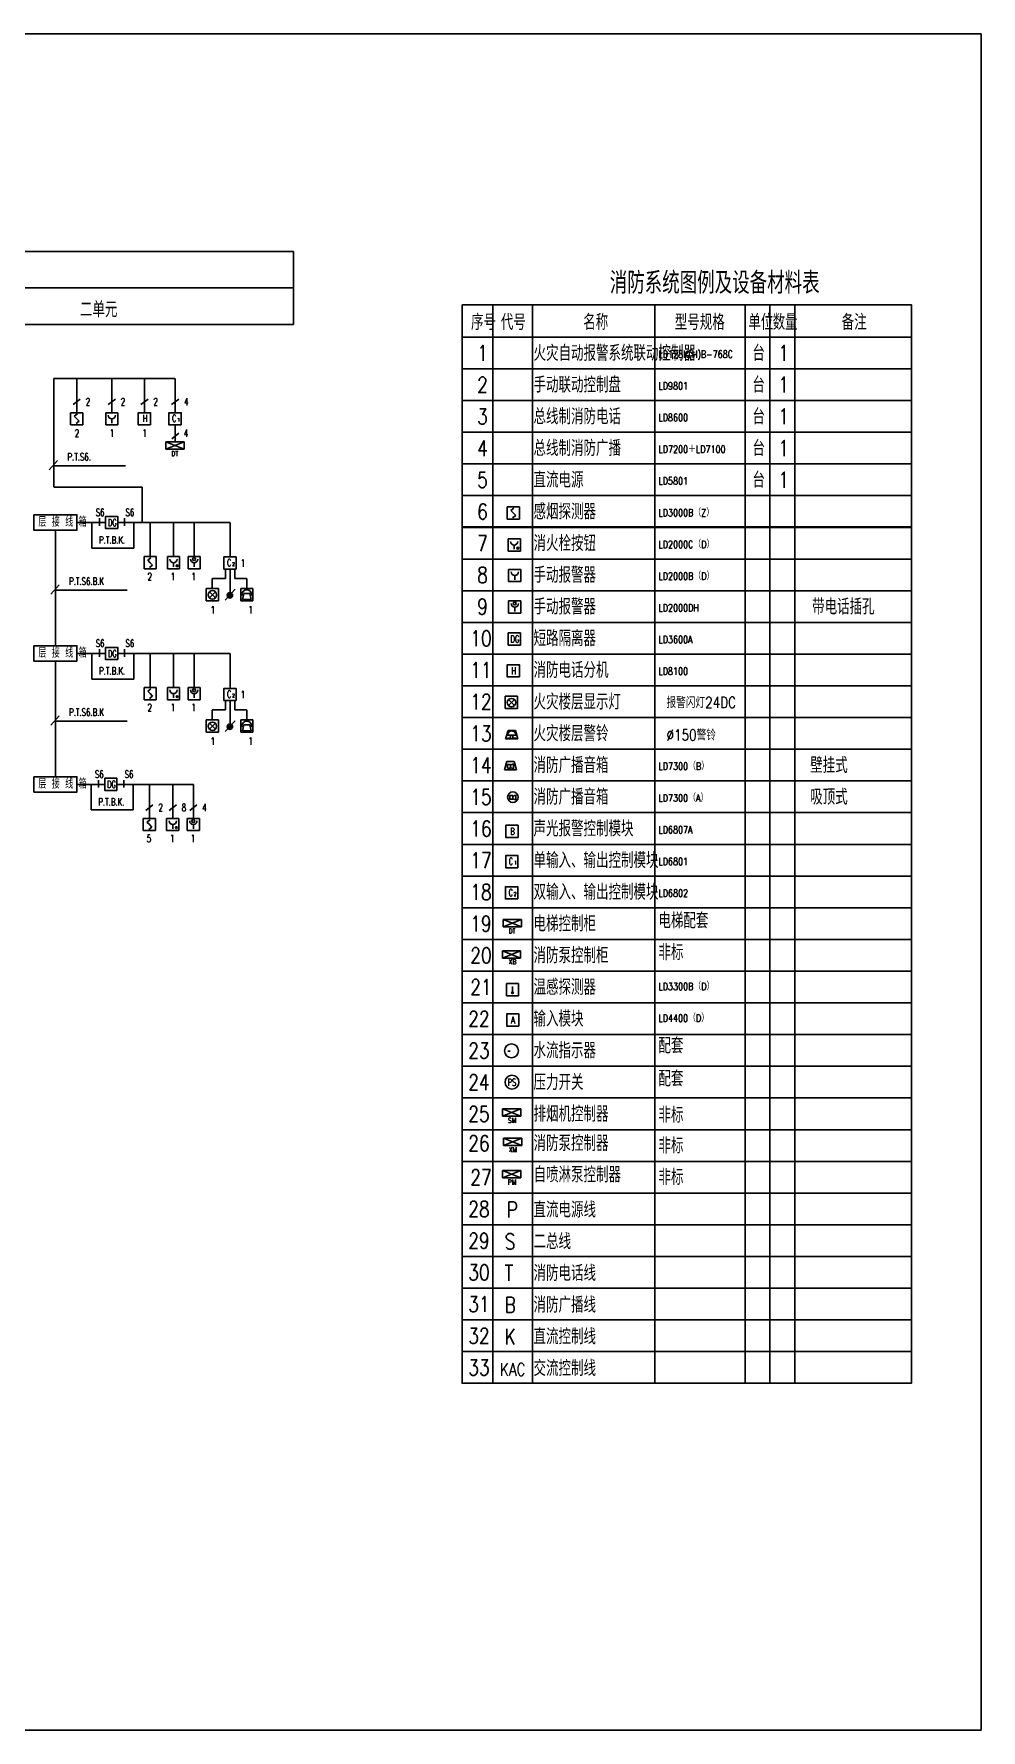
# Model space of a CAD drawing. Extents: x -170759 to 304867, y -311201 to 112352.
# Drawn here: x 98913 to 137744, y -194035 to -124480 of the extents above; entities that cross this region are included whole.
import ezdxf

# ---------------------------------------------------------------- set-up
doc = ezdxf.new("R2010")
doc.units = 0
doc.layers.get('0').update_dxf_attribs({"linetype": 'CONTINUOUS'})
for name, color, linetype in [('DL', 7, 'CONTINUOUS'), ('EQUIP', 3, 'CONTINUOUS'), ('图层1', 1, 'CONTINUOUS')]:
    doc.layers.add(name, color=color, linetype=linetype)
doc.styles.add('HZFS', font='txt.shx', dxfattribs={"width": 0.8, "bigfont": 'msi_fsx.shx'})
doc.styles.add('HZST', font='txt.shx', dxfattribs={"bigfont": 'hztxt.shx'})

# ---------------------------------------------------------------- blocks, each defined once
blk = doc.blocks.new('A$C662110C5')
at = {"layer": 'EQUIP', "color": 3}
blk.add_lwpolyline([(500, 0), (0, 0), (0, 500), (500, 500)], close=True, dxfattribs=at)
at = {"layer": 'EQUIP', "color": 3, "style": 'HZFS', "width": 0.7}
for s, height, p in [('C', 288, (125, 118)), ('2', 144, (339, 135))]:
    blk.add_text(s, height=height, dxfattribs=at).set_placement(p)
blk = doc.blocks.new('_LINKPT1')
blk.add_line((0, 0), (0, 0))
blk = doc.blocks.new('M_I6TMG')
for p, q in [((0.75, 0.6), (-0.75, 0.6)), ((-0.75, 0.6), (0.75, 0)), ((0.75, 0.6), (-0.75, 0)), ((-0.75, 0.6), (-0.75, 0)), ((-0.75, 0), (0.75, 0)), ((0.75, 0.6), (0.75, 0))]:
    blk.add_line(p, q)
at = {"xscale": 0.002, "yscale": 0.002, "zscale": 0.002}
for p in [(-0.75, 0.3), (0, 0.6), (0, 0), (0.75, 0.3)]:
    blk.add_blockref('_LINKPT1', p, dxfattribs=at)
at = {"width": 0.8, "flags": 9}
blk.add_attdef('A', (0, 0), '', height=0.00002, dxfattribs=at)
blk = doc.blocks.new('A$C6D6E0D9B')
at = {"layer": 'EQUIP', "xscale": 500, "yscale": 500, "zscale": 500}
blk.add_blockref('M_I6TMG', (375, 283), dxfattribs=at)
at = {"layer": 'EQUIP', "color": 3, "style": 'HZFS', "width": 0.7}
blk.add_text('DT', height=207.4, dxfattribs=at).set_placement((221, 0))
blk = doc.blocks.new('A$C236E5D10')
at = {"layer": 'EQUIP', "xscale": 500, "yscale": 500, "zscale": 500}
blk.add_blockref('M_I6TMG', (375, 253), dxfattribs=at)
at = {"layer": 'EQUIP', "color": 3, "style": 'HZFS', "width": 0.7}
blk.add_text('XB', height=207.4, dxfattribs=at).set_placement((258, 0))
blk = doc.blocks.new('A$C784D13D5')
at = {"layer": 'EQUIP', "color": 3}
blk.add_lwpolyline([(500, 0), (0, 0), (0, 500), (500, 500)], close=True, dxfattribs=at)
at = {"layer": 'EQUIP', "color": 3, "style": 'HZFS', "width": 0.7}
for s, height, p in [('C', 288, (125, 118)), ('1', 144, (339, 135))]:
    blk.add_text(s, height=height, dxfattribs=at).set_placement(p)
blk = doc.blocks.new('A$C4AB07BD7')
at = {"layer": 'EQUIP', "color": 3}
blk.add_lwpolyline([(500, 0), (0, 0), (0, 500), (500, 500)], close=True, dxfattribs=at)
at = {"layer": 'EQUIP', "color": 3, "style": 'HZFS', "width": 0.7}
blk.add_text('DG', height=288, dxfattribs=at).set_placement((94, 102))
blk = doc.blocks.new('M_I17LNN')
for p, q in [((0.5, 0.5), (-0.5, 0.5)), ((-0.5, 0.5), (-0.5, -0.5)), ((0, 0), (0, -0.35)), ((0.5, -0.5), (0.5, 0.5)), ((-0.5, -0.5), (0.5, -0.5))]:
    blk.add_line(p, q)
blk.add_arc((0, 0.3), 0.3, 180, 0)
for p in [(-0.5, 0), (0, 0.5), (0.5, 0), (0, -0.5)]:
    blk.add_blockref('_LINKPT1', p)
at = {"width": 0.8, "flags": 9}
blk.add_attdef('A', (0, 0), '', height=0.00002, dxfattribs=at)
blk = doc.blocks.new('A$C040471D3')
at = {"layer": 'EQUIP'}
blk.add_circle((396, 125), 37.5, dxfattribs=at)
for points in [[(363, 144), (428, 144), (358, 125), (433, 125)], [(363, 106), (428, 106), (358, 125), (433, 125)], [(377, 157), (414, 157), (363, 144), (428, 144)], [(377, 92), (414, 92), (363, 106), (428, 106)], [(396, 162), (396, 162), (377, 157), (414, 157)], [(396, 87), (396, 87), (377, 92), (414, 92)]]:
    blk.add_solid(points, dxfattribs=at)
at = {"layer": 'EQUIP', "xscale": 500, "yscale": 500, "zscale": 500}
blk.add_blockref('M_I17LNN', (250, 250), dxfattribs=at)
blk = doc.blocks.new('M_I21DXI')
for p, q in [((-0.3, 0.7), (-0.5, 0)), ((-0.5, 0), (0.5, 0)), ((0.3, 0.7), (-0.3, 0.7)), ((-0.25, 0.45), (-0.25, 0.15)), ((0, 0.45), (-0.25, 0.45)), ((-0.25, 0.15), (0, 0.15)), ((0, 0.4), (0.25, 0.5)), ((0, 0.15), (0, 0.45)), ((0.25, 0.1), (0, 0.2)), ((0.25, 0.5), (0.25, 0.1)), ((0.5, 0), (0.3, 0.7))]:
    blk.add_line(p, q)
for p in [(-0.4, 0.35), (0, 0.7), (0, 0), (0.4, 0.35)]:
    blk.add_blockref('_LINKPT1', p)
at = {"width": 0.8, "flags": 9}
blk.add_attdef('A', (0, 0), '', height=0.00002, dxfattribs=at)
blk = doc.blocks.new('A$C741E2387')
at = {"layer": 'EQUIP', "color": 3}
blk.add_lwpolyline([(500, 0), (0, 0), (0, 500), (500, 500)], close=True, dxfattribs=at)
at = {"layer": 'EQUIP', "color": 3, "style": 'HZFS', "width": 0.7}
blk.add_text('B', height=288, dxfattribs=at).set_placement((176, 106))
blk = doc.blocks.new('A$C07C70B92')
at = {"layer": 'EQUIP'}
for p, q in [((90, 278), (90, 128)), ((215, 278), (90, 278)), ((90, 128), (215, 128)), ((215, 253), (340, 303)), ((215, 128), (215, 278)), ((340, 103), (215, 153)), ((340, 303), (340, 103))]:
    blk.add_line(p, q, dxfattribs=at)
at = {"layer": 'EQUIP', "color": 3}
blk.add_circle((216, 216), 216, dxfattribs=at)
blk = doc.blocks.new('A$C42C709AE')
at = {"layer": 'EQUIP', "color": 3}
blk.add_circle((247, 395), 58.2, dxfattribs=at)
at = {"layer": 'EQUIP', "xscale": 500, "yscale": 500, "zscale": 500}
blk.add_blockref('M_I17LNN', (250, 250), dxfattribs=at)
blk = doc.blocks.new('M_I14YDH')
for p, q in [((0.5, 0.5), (-0.5, 0.5)), ((-0.5, 0.5), (-0.5, -0.5)), ((-0.2, 0.2), (0.05, 0.4)), ((0, 0), (-0.2, 0.2)), ((0, 0), (0.2, -0.2)), ((0.5, -0.5), (0.5, 0.5)), ((-0.5, -0.5), (0.5, -0.5)), ((0.2, -0.2), (-0.05, -0.4))]:
    blk.add_line(p, q)
for p in [(-0.5, 0), (0, 0.5), (0.5, 0), (0, -0.5)]:
    blk.add_blockref('_LINKPT1', p)
at = {"width": 0.8, "flags": 9}
blk.add_attdef('A', (0, 0), '', height=0.00002, dxfattribs=at)
blk = doc.blocks.new('A$C730D7AAD')
at = {"layer": 'EQUIP', "color": 3}
blk.add_lwpolyline([(500, 0), (0, 0), (0, 500), (500, 500)], close=True, dxfattribs=at)
at = {"layer": 'EQUIP', "color": 3, "style": 'HZFS', "width": 0.7}
blk.add_text('H', height=288, dxfattribs=at).set_placement((176, 106))
blk = doc.blocks.new('M_I19KMP')
for p, q in [((-0.3, 0.7), (-0.5, 0)), ((-0.5, 0), (0.5, 0)), ((-0.35, 0.3), (0.35, 0.3)), ((-0.1, 0.05), (-0.35, 0.05)), ((0.3, 0.7), (-0.3, 0.7)), ((-0.1, 0.3), (-0.1, 0.05)), ((0.1, 0.3), (0.1, 0.05)), ((0.1, 0.05), (0.35, 0.05)), ((0.5, 0), (0.3, 0.7))]:
    blk.add_line(p, q)
blk.add_arc((0, 0.3), 0.35, 359.6973, 180.3027)
for p in [(-0.4, 0.35), (0, 0.7), (0, 0), (0.4, 0.35)]:
    blk.add_blockref('_LINKPT1', p)
at = {"width": 0.8, "flags": 9}
blk.add_attdef('A', (0, 0), '', height=0.00002, dxfattribs=at)
blk = doc.blocks.new('M_Y0')
for p, q in [((0.35, 0.35), (-0.35, -0.35)), ((-0.35, 0.35), (0.35, -0.35))]:
    blk.add_line(p, q)
blk.add_circle((0, 0), 0.5)
for p in [(-0.5, 0), (0, 0.5), (0.5, 0), (0, -0.5)]:
    blk.add_blockref('_LINKPT1', p)
at = {"width": 0.8, "flags": 9}
blk.add_attdef('A', (0, 0), '', height=0.00002, dxfattribs=at)
blk = doc.blocks.new('A$C665F1CC5')
at = {"layer": 'EQUIP', "color": 3}
blk.add_lwpolyline([(500, 0), (0, 0), (0, 500), (500, 500)], close=True, dxfattribs=at)
at = {"layer": 'EQUIP', "xscale": 350, "yscale": 350, "zscale": 350}
blk.add_blockref('M_Y0', (253, 239), dxfattribs=at)
blk = doc.blocks.new('A$C2BB70F8A')
at = {"layer": 'EQUIP', "color": 3}
blk.add_lwpolyline([(0, 630), (1758, 630), (1758, 0), (0, 0)], close=True, dxfattribs=at)
at = {"layer": 'EQUIP', "color": 3, "style": 'HZFS', "width": 0.7}
blk.add_text('层 接 线 箱', height=360, dxfattribs=at).set_placement((177, 146))
blk = doc.blocks.new('M_I18EZF')
for p, q in [((0.5, 0.5), (-0.5, 0.5)), ((-0.5, 0.5), (-0.5, -0.5)), ((-0.4, 0), (-0.27, 0)), ((-0.25, 0.1), (-0.35, -0.4)), ((0.25, 0.1), (-0.25, 0.1)), ((0.35, -0.4), (0.25, 0.1)), ((0.4, 0), (0.27, 0)), ((0.5, -0.5), (0.5, 0.5)), ((-0.5, -0.5), (0.5, -0.5)), ((-0.35, -0.4), (0.35, -0.4))]:
    blk.add_line(p, q)
blk.add_arc((0, 0), 0.4, 0, 180)
for p in [(-0.5, 0), (0, 0.5), (0.5, 0), (0, -0.5)]:
    blk.add_blockref('_LINKPT1', p)
at = {"width": 0.8, "flags": 9}
blk.add_attdef('A', (0, 0), '', height=0.00002, dxfattribs=at)
blk = doc.blocks.new('A$C1B1B46F6')
at = {"layer": '图层1', "color": 3}
for p, q in [((0, 500), (0, 0)), ((500, 500), (0, 500)), ((0, 0), (500, 0)), ((256, 160), (256, 381)), ((500, 0), (500, 500))]:
    blk.add_line(p, q, dxfattribs=at)
blk.add_circle((251, 125), 37.5, dxfattribs=at)
for points in [[(218, 144), (283, 144), (213, 125), (288, 125)], [(218, 106), (283, 106), (213, 125), (288, 125)], [(232, 157), (270, 157), (218, 144), (283, 144)], [(232, 92), (270, 92), (218, 106), (283, 106)], [(251, 162), (251, 162), (232, 157), (270, 157)], [(251, 87), (251, 87), (232, 92), (270, 92)]]:
    blk.add_solid(points, dxfattribs=at)
at = {"layer": '图层1', "color": 3, "xscale": 500, "yscale": 500, "zscale": 500}
for p in [(0, 250), (250, 500), (250, 0), (500, 250)]:
    blk.add_blockref('_LINKPT1', p, dxfattribs=at)

msp = doc.modelspace()

# ---------------------------------------------------------------- linework, layer by layer
msp.add_lwpolyline([(39236.74525, -124480.28233), (137744.13716, -124480.28233), (137744.13716, -194034.70664), (39236.74525, -194034.70664)], close=True)
at = {"layer": 'EQUIP', "color": 3}
for points in [[(103692.74099, -140511.6133), (103192.74099, -140511.6133), (103192.74099, -140011.6133), (103692.74099, -140011.6133)], [(118799.49388, -165165.24145), (118299.49388, -165165.24145), (118299.49388, -164665.24145), (118799.49388, -164665.24145)]]:
    msp.add_lwpolyline(points, close=True, dxfattribs=at)
at = {"layer": 'EQUIP'}
for centre in [(106947.93328, -147501.63955), (106947.93328, -152889.31645)]:
    msp.add_circle(centre, 112.5, dxfattribs=at)
at = {"layer": 'EQUIP', "color": 3}
for centre in [(118495.13642, -166181.22645), (118512.63559, -167467.79751)]:
    msp.add_circle(centre, 284.14105, dxfattribs=at)
at = {"layer": 'EQUIP'}
for points in [[(106850.50542, -147445.38955), (107045.36114, -147445.38955), (106835.43328, -147501.63955), (107060.43328, -147501.63955)], [(106891.68328, -147404.21169), (107004.18328, -147404.21169), (106850.50542, -147445.38955), (107045.36114, -147445.38955)], [(106947.93328, -147389.13955), (106947.93328, -147389.13955), (106891.68328, -147404.21169), (107004.18328, -147404.21169)], [(106850.50542, -147557.88955), (107045.36114, -147557.88955), (106835.43328, -147501.63955), (107060.43328, -147501.63955)], [(106891.68328, -147599.06741), (107004.18328, -147599.06741), (106850.50542, -147557.88955), (107045.36114, -147557.88955)], [(106947.93328, -147614.13955), (106947.93328, -147614.13955), (106891.68328, -147599.06741), (107004.18328, -147599.06741)], [(106850.50542, -152833.06645), (107045.36114, -152833.06645), (106835.43328, -152889.31645), (107060.43328, -152889.31645)], [(106850.50542, -152945.56645), (107045.36114, -152945.56645), (106835.43328, -152889.31645), (107060.43328, -152889.31645)], [(106891.68328, -152791.88859), (107004.18328, -152791.88859), (106850.50542, -152833.06645), (107045.36114, -152833.06645)], [(106891.68328, -152986.74431), (107004.18328, -152986.74431), (106850.50542, -152945.56645), (107045.36114, -152945.56645)], [(106947.93328, -152776.81645), (106947.93328, -152776.81645), (106891.68328, -152791.88859), (107004.18328, -152791.88859)], [(106947.93328, -153001.81645), (106947.93328, -153001.81645), (106891.68328, -152986.74431), (107004.18328, -152986.74431)]]:
    msp.add_solid(points, dxfattribs=at)
at = {"layer": '图层1', "color": 1}
for p, q in [((79777.88273, -133402.53402), (109549.71501, -133402.53402)), ((109549.71501, -136389.63614), (109549.71501, -133402.53402)), ((79777.88273, -134896.08508), (109549.71501, -134896.08508)), ((109549.71501, -136389.63614), (79777.88273, -136389.63614)), ((99726.85156, -138613.38724), (99726.85156, -143053.37522)), ((104689.72498, -138613.38724), (99726.85156, -138613.38724)), ((100667.58339, -138613.38724), (100667.58339, -140011.6133)), ((102104.13509, -138613.38724), (102104.13509, -140011.6133)), ((103442.74099, -138613.38724), (103442.74099, -140011.6133)), ((104689.72498, -138613.38724), (104699.72498, -138623.38724)), ((104699.72498, -138623.38724), (104699.72498, -140011.6133)), ((104699.72498, -140511.6133), (104699.72498, -141210.72633)), ((99726.85156, -143053.37522), (99736.85156, -143063.37522)), ((99736.85156, -143063.37522), (103352.81482, -143063.37522)), ((103052.15001, -143073.37522), (103042.15001, -143063.37522)), ((103352.81482, -143063.37522), (103352.81482, -144538.25334)), ((100704.74364, -144515.77657), (101839.75924, -144515.77657)), ((101293.51121, -144515.77657), (101293.51121, -145565.75765)), ((102352.397, -144515.77657), (106942.88865, -144515.77657)), ((103014.93815, -145565.75765), (103014.93815, -144515.77657)), ((103678.54687, -144515.77657), (103678.54687, -145914.00263)), ((104636.31042, -144515.77657), (104636.31042, -145914.00263)), ((105480.05397, -144515.77657), (105480.05397, -145914.00263)), ((106942.88865, -144515.77657), (106952.88865, -144525.77657)), ((106952.88865, -144525.77657), (106952.88865, -145929.38025)), ((99794.29264, -144830.81473), (99794.29264, -149569.94833)), ((101293.51121, -145565.75765), (103014.93815, -145565.75765)), ((106765.24187, -146432.76816), (106765.24187, -146810.48057)), ((106961.06584, -146434.24157), (106961.06584, -147411.97143)), ((107153.77449, -146432.76816), (107153.77449, -146810.48057)), ((106224.91873, -146820.48057), (106234.91873, -146810.48057)), ((106224.91873, -146820.48057), (106224.91873, -147224.16559)), ((106765.24187, -146810.48057), (106234.91873, -146810.48057)), ((106750.41052, -147698.55272), (107160.13086, -147254.05916)), ((107153.77449, -146810.48057), (107634.05304, -146810.48057)), ((107634.05304, -146810.48057), (107644.05304, -146820.48057)), ((107644.05304, -146820.48057), (107644.05304, -147224.16559)), ((99794.29264, -150200.02464), (99794.29264, -154939.15824)), ((100704.74364, -149884.98648), (101839.75924, -149884.98648)), ((101293.51121, -149884.98648), (101293.51121, -150934.96756)), ((102352.397, -149884.98648), (106942.88865, -149884.98648)), ((103014.93815, -150934.96756), (103014.93815, -149884.98648)), ((103678.54687, -149884.98648), (103678.54687, -151283.21254)), ((104636.31042, -149884.98648), (104636.31042, -151283.21254)), ((105480.05397, -149884.98648), (105480.05397, -151283.21254)), ((106405.01452, -149884.98648), (106415.01452, -149894.98648)), ((106942.88865, -149884.98648), (106952.88865, -149894.98648)), ((106952.88865, -149894.98648), (106952.88865, -151317.05715)), ((101293.51121, -150934.96756), (103014.93815, -150934.96756)), ((106224.91873, -152208.15747), (106234.91873, -152198.15747)), ((106224.91873, -152208.15747), (106224.91873, -152611.84249)), ((106765.24187, -152198.15747), (106234.91873, -152198.15747)), ((106765.24187, -151820.44506), (106765.24187, -152198.15747)), ((106961.06584, -151821.91847), (106961.06584, -152799.64833)), ((107153.77449, -151820.44506), (107153.77449, -152198.15747)), ((107153.77449, -152198.15747), (107634.05304, -152198.15747)), ((107634.05304, -152198.15747), (107644.05304, -152208.15747)), ((107644.05304, -152208.15747), (107644.05304, -152611.84249)), ((106750.41052, -153086.22962), (107160.13086, -152641.73606)), ((100673.05339, -155254.19639), (101808.06898, -155254.19639)), ((101261.82096, -155254.19639), (101261.82096, -156304.17747)), ((102320.70674, -155254.19639), (105438.36371, -155254.19639)), ((102983.2479, -156304.17747), (102983.2479, -155254.19639)), ((103646.85661, -155254.19639), (103646.85661, -156652.42245)), ((104604.62016, -155254.19639), (104604.62016, -156652.42245)), ((105438.36371, -155254.19639), (105448.36371, -155264.19639)), ((105448.36371, -155264.19639), (105448.36371, -156652.42245)), ((101261.82096, -156304.17747), (102983.2479, -156304.17747))]:
    msp.add_line(p, q, dxfattribs=at)
at = {"layer": '图层1'}
for p, q in [((117722.72511, -135629.70228), (117722.72511, -170717.47621)), ((119356.48535, -135629.70228), (119356.48535, -170717.47621)), ((124370.77866, -135629.70228), (124370.77866, -170717.47621)), ((128071.94814, -135629.70228), (128071.94814, -170717.47621)), ((129077.52703, -135629.70228), (129077.52703, -170717.47621)), ((130114.74951, -135629.70228), (130114.74951, -170717.47621)), ((116464.84147, -136913.6437), (134889.47091, -136913.6437)), ((116464.84147, -138213.6437), (134889.47091, -138213.6437)), ((116464.84147, -139513.6437), (134889.47091, -139513.6437)), ((116464.84147, -140813.6437), (134889.47091, -140813.6437)), ((116464.84147, -142113.6437), (134889.47091, -142113.6437)), ((116464.84147, -143413.6437), (134889.47091, -143413.6437)), ((116464.84147, -144713.6437), (134889.47091, -144713.6437)), ((117722.72511, -144729.70228), (117722.72511, -179817.47621)), ((119356.48535, -144729.70228), (119356.48535, -179817.47621)), ((124370.77866, -144729.70228), (124370.77866, -179817.47621)), ((128071.94814, -144729.70228), (128071.94814, -179817.47621)), ((129077.52703, -144729.70228), (129077.52703, -179817.47621)), ((130114.74951, -144729.70228), (130114.74951, -179817.47621)), ((116464.84147, -146013.6437), (134889.47091, -146013.6437)), ((116464.84147, -147313.6437), (134889.47091, -147313.6437)), ((116464.84147, -148613.6437), (134889.47091, -148613.6437)), ((116464.84147, -149913.6437), (134889.47091, -149913.6437)), ((116464.84147, -151213.6437), (134889.47091, -151213.6437)), ((116464.84147, -152513.6437), (134889.47091, -152513.6437)), ((116464.84147, -153813.6437), (134889.47091, -153813.6437)), ((116464.84147, -155113.6437), (134889.47091, -155113.6437)), ((116464.84147, -156413.6437), (134889.47091, -156413.6437)), ((116464.84147, -157713.6437), (134889.47091, -157713.6437)), ((116464.84147, -159013.6437), (134889.47091, -159013.6437)), ((116464.84147, -160313.6437), (134889.47091, -160313.6437)), ((116464.84147, -161613.6437), (134889.47091, -161613.6437)), ((116464.84147, -162913.6437), (134889.47091, -162913.6437)), ((116464.84147, -164213.6437), (134889.47091, -164213.6437)), ((116464.84147, -165513.6437), (134889.47091, -165513.6437)), ((116464.84147, -166813.6437), (134889.47091, -166813.6437)), ((116464.84147, -168113.6437), (134889.47091, -168113.6437)), ((116464.84147, -169413.6437), (134889.47091, -169413.6437)), ((116464.84147, -172013.6437), (134889.47091, -172013.6437)), ((116464.84147, -173313.6437), (134889.47091, -173313.6437)), ((116464.84147, -174613.6437), (134889.47091, -174613.6437)), ((116464.84147, -175913.6437), (134889.47091, -175913.6437)), ((116464.84147, -177213.6437), (134889.47091, -177213.6437)), ((116464.84147, -178513.6437), (134889.47091, -178513.6437))]:
    msp.add_line(p, q, dxfattribs=at)
at = {"layer": '图层1', "color": 0}
for p, q in [((100520.01803, -139679.84862), (100815.14875, -139458.67168)), ((101956.56973, -139679.84862), (102251.70045, -139458.67168)), ((103295.17563, -139679.84862), (103590.30636, -139458.67168)), ((104552.15962, -139679.84862), (104847.29034, -139458.67168)), ((104564.95931, -141079.26847), (104860.09004, -140858.09154)), ((99541.38522, -142350.77428), (99873.76901, -141971.20179)), ((99714.05186, -142195.10093), (102665.36659, -142195.10093)), ((101596.84717, -144649.73366), (101596.84717, -144344.39281)), ((102625.62886, -144649.73366), (102625.62886, -144344.39281)), ((99608.56414, -147451.07238), (99940.94792, -147071.49989)), ((99781.23078, -147295.39903), (102732.54551, -147295.39903)), ((101596.84717, -150018.94357), (101596.84717, -149713.60272)), ((102625.62886, -150018.94357), (102625.62886, -149713.60272)), ((99608.56414, -152820.28229), (99940.94792, -152440.7098)), ((99781.23078, -152664.60894), (102732.54551, -152664.60894)), ((101565.15691, -155388.15348), (101565.15691, -155082.81263)), ((102593.9386, -155388.15348), (102593.9386, -155082.81263)), ((103499.29125, -156320.65777), (103794.42197, -156099.48084)), ((104457.0548, -156320.65777), (104752.18552, -156099.48084)), ((105300.79835, -156320.65777), (105595.92907, -156099.48084))]:
    msp.add_line(p, q, dxfattribs=at)
at = {"layer": '图层1', "color": 3}
msp.add_line((118346.13474, -166199.8372), (118439.2609, -166199.8372), dxfattribs=at)
at = {"layer": '图层1'}
for points in [[(116464.84147, -135588.92781), (134889.47091, -135588.92781), (134889.47091, -170713.6437), (116464.84147, -170713.6437)], [(116464.84147, -144688.92781), (134889.47091, -144688.92781), (134889.47091, -179813.6437), (116464.84147, -179813.6437)]]:
    msp.add_lwpolyline(points, close=True, dxfattribs=at)
at = {"layer": '图层1', "color": 3}
msp.add_lwpolyline([(118439.2609, -166199.8372, 0, 0, 0), (118523.07418, -166199.8372, 100, 0, 0), (118709.3265, -166199.8372, 0, 0, 0)], format="xyseb", dxfattribs=at)

# ---------------------------------------------------------------- block references
for name, p in [('A$C040471D3', (118354.73977, -145689.79212)), ('A$C42C709AE', (118376.15536, -148233.51275)), ('A$C4AB07BD7', (118356.91701, -149543.65332)), ('A$C665F1CC5', (118235.97763, -152140.93753)), ('A$C07C70B92', (118334.84536, -155994.42923)), ('A$C741E2387', (118265.00135, -157432.78577)), ('A$C662110C5', (118245.59415, -159953.36673)), ('A$C6D6E0D9B', (118153.28676, -161372.64618)), ('A$C236E5D10', (118117.63146, -162630.32292))]:
    msp.add_blockref(name, p)
at = {"layer": 'EQUIP', "xscale": 500, "yscale": 500, "zscale": 500}
for name, p in [('M_I14YDH', (100667.58339, -140261.6133)), ('M_I17LNN', (102104.13509, -140261.6133)), ('M_I14YDH', (118564.25885, -144125.30214)), ('M_I14YDH', (103678.54687, -146164.00263)), ('M_I17LNN', (118626.01156, -146686.52659)), ('M_I18EZF', (107640.86715, -147475.0441)), ('M_I14YDH', (103678.54687, -151533.21254)), ('M_I18EZF', (107640.86715, -152862.721)), ('M_I19KMP', (118503.07921, -153390.3254)), ('M_I21DXI', (118452.73544, -154660.66378)), ('M_I14YDH', (103646.85661, -156902.42245)), ('M_I6TMG', (118503.44617, -168855.57731)), ('M_I6TMG', (118535.07931, -170059.144)), ('M_I6TMG', (118493.45948, -171387.21737))]:
    msp.add_blockref(name, p, dxfattribs=at)
at = {"layer": 'EQUIP'}
for name, p in [('A$C6D6E0D9B', (104324.72498, -141793.66879)), ('A$C2BB70F8A', (98915.53188, -144830.81472)), ('A$C4AB07BD7', (101850.15449, -144765.77657)), ('A$C040471D3', (104386.31041, -146414.00263)), ('A$C42C709AE', (105230.05396, -146414.00263)), ('A$C662110C5', (106702.88865, -146429.38025)), ('A$C665F1CC5', (105974.91873, -147724.1656)), ('A$C2BB70F8A', (98915.53188, -150200.02463)), ('A$C4AB07BD7', (101850.15449, -150134.98648)), ('A$C730D7AAD', (118315.57678, -150847.87452)), ('A$C040471D3', (104386.31041, -151783.21254)), ('A$C42C709AE', (105230.05396, -151783.21254)), ('A$C662110C5', (106702.88865, -151817.05715)), ('A$C665F1CC5', (105974.91873, -153111.84249)), ('A$C2BB70F8A', (98915.53188, -155569.23454)), ('A$C4AB07BD7', (101818.46424, -155504.19639)), ('A$C040471D3', (104354.62016, -157152.42245)), ('A$C42C709AE', (105198.3637, -157152.42245)), ('A$C784D13D5', (118253.71742, -158673.61339))]:
    msp.add_blockref(name, p, dxfattribs=at)
at = {"layer": '图层1', "color": 0}
msp.add_blockref('A$C784D13D5', (104449.72481, -140511.613), dxfattribs=at)
at = {"layer": '图层1', "color": 3}
msp.add_blockref('A$C1B1B46F6', (118283.97296, -163920.17274), dxfattribs=at)

# ---------------------------------------------------------------- texts
at = {"color": 4, "style": 'HZST', "width": 0.8}
for s, height, p in [('消防系统图例及设备材料表', 896, (122522.20504, -135137.17381)), ('二单元', 640, (100798.77594, -136101.05756)), ('序号', 640, (116833.43635, -136620.32251)), ('代号', 640, (118055.13847, -136620.32251)), ('名称', 640, (121432.47507, -136620.32251)), ('型号规格', 640, (125186.5544, -136620.32251)), ('单位', 640, (128201.88613, -136620.32251)), ('数量', 640, (129199.72777, -136620.32251)), ('备注', 640, (132029.79909, -136620.32251)), ('1', 640, (117084.44182, -137888.5588)), ('火灾自动报警系统联动控制器', 640, (119396.54129, -137888.5588)), ('LD128K(H)B-768C', 300, (124517.20646, -137762.92547)), ('台', 640, (128369.52727, -137888.5588)), ('1', 640, (129430.23454, -137888.5588)), ('2', 640, (117084.44182, -139188.5588)), ('手动联动控制盘', 640, (119396.54129, -139188.5588)), ('LD9801', 300, (124517.20646, -139062.92547)), ('台', 640, (128369.52727, -139188.5588)), ('1', 640, (129430.23454, -139188.5588)), ('总线制消防电话', 640, (119396.54129, -140488.5588)), ('台', 640, (128369.52727, -140488.5588)), ('3', 640, (117084.44182, -140488.5588)), ('LD8600', 300, (124517.20646, -140362.92547)), ('1', 640, (129430.23454, -140488.5588)), ('4', 640, (117084.44182, -141788.5588)), ('总线制消防广播', 640, (119396.54129, -141788.5588)), ('台', 640, (128369.52727, -141788.5588)), ('1', 640, (129430.23454, -141788.5588)), ('LD7200＋LD7100', 300, (124517.20646, -141662.92547)), ('5', 640, (117084.44182, -143088.5588)), ('直流电源', 640, (119396.54129, -143088.5588)), ('台', 640, (128369.52727, -143088.5588)), ('1', 640, (129430.23454, -143088.5588)), ('LD5801', 300, (124517.20646, -142962.92547)), ('6', 640, (117084.44182, -144388.5588)), ('感烟探测器', 640, (119396.54129, -144388.5588)), ('LD3000B（Z）', 300, (124517.20646, -144262.92547)), ('7', 640, (117084.44182, -145688.5588)), ('消火栓按钮', 640, (119396.54129, -145688.5588)), ('LD2000C（D）', 300, (124517.20646, -145562.92547)), ('8', 640, (117084.44182, -146988.5588)), ('手动报警器', 640, (119396.54129, -146988.5588)), ('LD2000B（D）', 300, (124517.20646, -146862.92547)), ('9', 640, (117084.44182, -148288.5588)), ('手动报警器', 640, (119396.54129, -148288.5588)), ('LD2000DH', 300, (124517.20646, -148162.92547)), ('带电话插孔', 640, (130818.14109, -148288.5588)), ('10', 640, (116801.64956, -149588.5588)), ('短路隔离器', 640, (119396.54129, -149588.5588)), ('LD3600A', 300, (124517.20646, -149462.92547)), ('消防电话分机', 640, (119396.54129, -150888.5588)), ('11', 640, (116801.64956, -150888.5588)), ('LD8100', 300, (124517.20646, -150762.92547)), ('12', 640, (116801.64956, -152188.5588)), ('火灾楼层显示灯', 640, (119396.54129, -152188.5588)), ('报警闪灯24DC', 450, (124846.89277, -152119.6479)), ('13', 640, (116801.64956, -153488.5588)), ('火灾楼层警铃', 640, (119396.54129, -153488.5588)), ('%%c150警铃', 450, (124846.89277, -153454.14264)), ('14', 640, (116801.64956, -154788.5588)), ('消防广播音箱', 640, (119396.54129, -154788.5588)), ('LD7300（B）', 300, (124517.20646, -154662.92547)), ('壁挂式', 640, (130739.58065, -154788.5588)), ('15', 640, (116801.64956, -156088.5588)), ('消防广播音箱', 640, (119396.54129, -156088.5588)), ('LD7300（A）', 300, (124517.20646, -155962.92547)), ('吸顶式', 640, (130739.58065, -156088.5588)), ('16', 640, (116801.64956, -157388.5588)), ('声光报警控制模块', 640, (119396.54129, -157388.5588)), ('LD6807A', 300, (124517.20646, -157262.92547)), ('17', 640, (116801.64956, -158688.5588)), ('单输入、输出控制模块', 640, (119396.54129, -158688.5588)), ('LD6801', 300, (124517.20646, -158562.92547)), ('18', 640, (116801.64956, -159988.5588)), ('双输入、输出控制模块', 640, (119396.54129, -159988.5588)), ('LD6802', 300, (124517.20646, -159862.92547)), ('19', 640, (116801.64956, -161288.5588)), ('电梯控制柜', 640, (119396.54129, -161288.5588)), ('电梯配套', 640, (124517.20646, -161162.92547)), ('20', 640, (116801.64956, -162588.5588)), ('消防泵控制柜', 640, (119396.54129, -162588.5588)), ('非标', 640, (124517.20646, -162462.92547)), ('21', 640, (116801.64956, -163888.5588)), ('温感探测器', 640, (119396.54129, -163888.5588)), ('LD3300B（D）', 300, (124517.20646, -163687.68925)), ('22', 640, (116718.89899, -165188.5588)), ('输入模块', 640, (119396.54129, -165188.5588)), ('LD4400（D）', 300, (124517.20646, -164987.68925)), ('23', 640, (116718.89899, -166488.5588)), ('水流指示器', 640, (119396.54129, -166488.5588)), ('配套', 640, (124517.20646, -166287.68925)), ('24', 640, (116718.89899, -167788.5588)), ('压力开关', 640, (119396.54129, -167788.5588)), ('配套', 640, (124517.20646, -167639.75591)), ('25', 640, (116718.89899, -169088.5588)), ('排烟机控制器', 640, (119396.54129, -169088.5588)), ('非标', 640, (124517.20646, -169131.07276)), ('26', 640, (116718.89899, -170292.12524)), ('消防泵控制器', 640, (119396.54129, -170292.12524)), ('非标', 640, (124517.20646, -170390.9532)), ('27', 640, (116801.64956, -171688.5588)), ('自喷淋泵控制器', 640, (119396.54129, -171578.6963)), ('非标', 640, (124517.20646, -171681.56221)), ('28', 640, (116718.89899, -172988.5588)), ('P', 640, (118295.92989, -173016.63216)), ('直流电源线', 640, (119396.54129, -173016.63216)), ('29', 640, (116718.89899, -174288.5588)), ('S', 640, (118213.17932, -174316.63216)), ('二总线', 640, (119396.54129, -174316.63216)), ('30', 640, (116718.89899, -175588.5588)), ('T', 640, (118213.17932, -175616.63216)), ('消防电话线', 640, (119396.54129, -175616.63216)), ('31', 640, (116718.89899, -176888.5588)), ('B', 640, (118213.17932, -176916.63216)), ('消防广播线', 640, (119396.54129, -176916.63216)), ('32', 640, (116718.89899, -178188.5588)), ('K', 640, (118213.17932, -178216.63216)), ('直流控制线', 640, (119396.54129, -178216.63216)), ('33', 640, (116718.89899, -179488.5588)), ('KAC', 512, (118014.70993, -179501.71516)), ('交流控制线', 640, (119396.54129, -179516.63216))]:
    msp.add_text(s, height=height, dxfattribs=at).set_placement(p)
at = {"layer": 'DL', "linetype": 'Continuous', "style": 'HZFS', "width": 0.7}
for s, p in [('2', (101035.70765, -139712.94925)), ('2', (102472.25935, -139712.94925)), ('2', (103810.86525, -139712.94925)), ('4', (105067.84924, -139712.94925)), ('2', (100587.71341, -141004.73043)), ('1', (102024.26512, -141004.73043)), ('1', (103362.87102, -141004.73043)), ('4', (105055.05079, -141004.73043)), ('P.T.S6.', (100286.91377, -141976.15143)), ('S6', (101445.63038, -144250.50892)), ('S6', (102665.48365, -144250.50892)), ('P.T.B.K.', (101583.26435, -145382.72119)), ('1', (107389.48059, -146335.22461)), ('2', (103570.40097, -146884.40446)), ('1', (104528.16452, -146884.40446)), ('1', (105371.90807, -146884.40446)), ('P.T.S6.B.K', (100354.09269, -147076.44952)), ('1', (106157.55097, -148244.73464)), ('1', (107703.85898, -148244.73464)), ('S6', (101445.63038, -149619.71883)), ('S6', (102665.48365, -149619.71883)), ('P.T.B.K.', (101583.26435, -150751.9311)), ('1', (107389.48059, -151722.90151)), ('P.T.S6.B.K', (100354.09269, -152445.65943)), ('2', (103570.40097, -152253.61437)), ('1', (104528.16452, -152253.61437)), ('1', (105371.90807, -152253.61437)), ('1', (106157.55097, -153632.41154)), ('1', (107703.85898, -153632.41154)), ('S6', (101413.94013, -154988.92874)), ('S6', (102633.79339, -154988.92874)), ('P.T.B.K.', (101551.57409, -156121.14101)), ('2', (104014.98086, -156353.7584)), ('8', (104972.74442, -156353.7584)), ('4', (105816.48797, -156353.7584)), ('5', (103538.71071, -157622.82428)), ('1', (104496.47426, -157622.82428)), ('1', (105340.21781, -157622.82428))]:
    msp.add_text(s, height=300, dxfattribs=at).set_placement(p)
at = {"layer": 'EQUIP', "color": 3, "style": 'HZFS', "width": 0.7}
for s, height, p in [('H', 288, (103370.66633, -140393.49556)), ('A', 288, (118475.81022, -165059.22861)), ('PS', 288, (118330.38848, -167614.12226)), ('SM', 207.36, (118349.15857, -169138.51978)), ('XM', 207.36, (118380.7917, -170342.08647)), ('PM', 207.36, (118339.17188, -171670.15983))]:
    msp.add_text(s, height=height, dxfattribs=at).set_placement(p)

doc.saveas('drawing.dxf')
